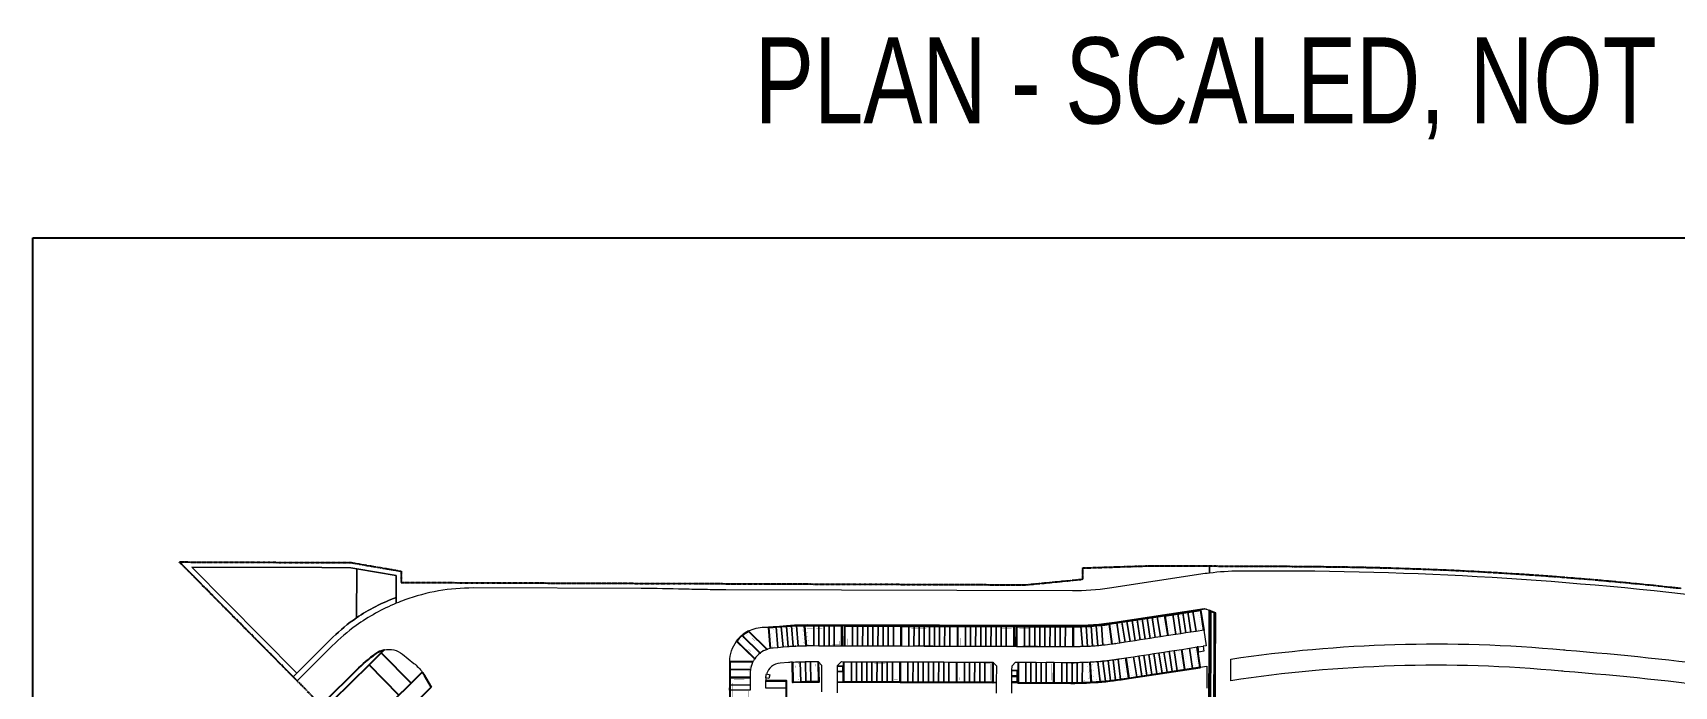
# Model space of a CAD drawing. Header units: centimetres. Extents: x -6122352 to 7132207, y -1694241 to 1947892.
# Drawn here: x -1063644 to 862755, y 393308 to 1159937 of the extents above; entities that cross this region are included whole.
import ezdxf

# ---------------------------------------------------------------- set-up
doc = ezdxf.new("R2010")
doc.units = ezdxf.units.CM
doc.header["$MEASUREMENT"] = 0
doc.linetypes.add('23585-XR-AR-DAMAC PLOT LIMITS$0$PHANTOM2', pattern=[1.25, 0.625, -0.125, 0.125, -0.125, 0.125, -0.125])
doc.linetypes.add('XR-AR-END-SETTING OUT PLAN$0$23261-XR-AR-SI-GF$0$HIDDEN', pattern=[0.375, 0.25, -0.125])
for name, color, linetype, lineweight, true_color in [('08-Compound Wall-2', 6, 'Continuous', 25, 0xff00ff), ('23585-XR-AR-DAMAC PLOT LIMITS$0$1-End units', 7, 'Continuous', 5, 0xf8991e), ('23585-XR-AR-DAMAC PLOT LIMITS$0$1-Open Space', 7, 'Continuous', 5, 0x90cf5a), ('23585-XR-AR-DAMAC PLOT LIMITS$0$1-Utility', 7, 'Continuous', 5, 0x8db1ff)]:
    doc.layers.add(name, color=color, linetype=linetype, lineweight=lineweight, true_color=true_color)
for name, color, linetype in [('23585-XR-AR-BOUNDARY WALLS AND SETBACKS$0$setback', 7, 'XR-AR-END-SETTING OUT PLAN$0$23261-XR-AR-SI-GF$0$HIDDEN'), ('23585-XR-AR-DAMAC PLOT LIMITS$0$1-Utility Corridor', 44, 'Continuous'), ('23585-XR-AR-DAMAC PLOT LIMITS$0$PROJECT_LIMIT', 1, 'Continuous'), ('@MI-REF LAYER', 7, 'Continuous'), ('@MI-TYPE-01', 30, 'Continuous')]:
    doc.layers.add(name, color=color, linetype=linetype)
doc.layers.add('23585-XR-AR-DAMAC PLOT LIMITS$0$1-Mid units', color=41, linetype='Continuous', lineweight=5)
doc.layers.add('A-ANNO-TEXT', color=3, linetype='Continuous', lineweight=25)
doc.layers.add('23585-XR-AR-DAMAC PLOT LIMITS$0$D-Phase New', color=7, linetype='Continuous', true_color=0x000080)
doc.styles.add('MI-2.5mm-Maldives', font='swissc.ttf', dxfattribs={"width": 0.9, "height": 2.5})

# ---------------------------------------------------------------- blocks, each defined once
blk = doc.blocks.new('23585-XR-AR-BOUNDARY WALLS AND SETBACKS')
at = {"layer": '08-Compound Wall-2'}
for points in [[(496219.6, 2769414), (496243.1, 2769449.2), (496263.1, 2769435.8)], [(496239.6, 2769400.7), (496219.8, 2769414), (496243.2, 2769448.9), (496263, 2769435.7)], [(496219.6, 2769414), (496182.7, 2769359)], [(496239.5, 2769400.6), (496219.7, 2769413.8), (496182.9, 2769358.9), (496202.4, 2769345.3)], [(496282.1, 2769388.5), (496292.1, 2769403.5), (496272.3, 2769416.7)], [(496282, 2769388.3), (496262.2, 2769401.6)], [(496282.1, 2769388.5), (496262.3, 2769401.8)], [(496245.2, 2769333.4), (496282, 2769388.3)], [(496282.1, 2769388.2), (496282.1, 2769388.2)], [(496282.2, 2769388.4), (496282.2, 2769388.4)], [(496282.2, 2769388.3), (496282.2, 2769388.3)], [(496245.1, 2769333.3), (496225.3, 2769346.5)], [(496245.2, 2769333.4), (496225.4, 2769346.7)], [(496129, 2769260.9), (496111.3, 2769277.2), (496156.2, 2769325.9)], [(496129.1, 2769261.1), (496111.6, 2769277.2), (496156.3, 2769325.7), (496173.9, 2769309.6)], [(496218.8, 2769297.2), (496200.4, 2769312.3)], [(496219, 2769297.4), (496200.5, 2769312.5)], [(496189.7, 2769264.7), (496172.2, 2769280.8)], [(496189.8, 2769264.8), (496172.3, 2769280.9)], [(496064.3, 2769226.2), (496109.3, 2769275), (496126.9, 2769258.7)], [(496082.1, 2769210), (496064.6, 2769226.2), (496109.3, 2769274.7), (496126.8, 2769258.6)], [(496143.7, 2769249.9), (496161.2, 2769233.8), (496189.7, 2769264.7)], [(496019.4, 2769177.5), (496064.3, 2769226.2)], [(496037.1, 2769161.3), (496019.6, 2769177.4), (496064.4, 2769226), (496081.9, 2769209.9)], [(496123.4, 2769227.8), (496140.8, 2769211.7), (496112.3, 2769180.8), (496094.8, 2769196.9)], [(496123.5, 2769227.9), (496141.1, 2769211.7), (496112.4, 2769180.6)], [(496094.7, 2769196.7), (496112.2, 2769180.6), (496067.4, 2769132), (496049.9, 2769148.1)], [(496112.4, 2769180.6), (496067.5, 2769131.8)], [(495992.1, 2769112.5), (495974.5, 2769128.7), (496019.4, 2769177.5)], [(495992.3, 2769112.6), (495974.8, 2769128.7), (496019.5, 2769177.3), (496037, 2769161.1)], [(496049.8, 2769148), (496067.3, 2769131.9), (496022.5, 2769083.3), (496005, 2769099.5)], [(495990.1, 2769110.3), (495972.4, 2769126.5), (495954, 2769106.6), (495950, 2769102.1), (495934.5, 2769085.4), (495928.7, 2769077.8), (495921.3, 2769068.3), (495919.2, 2769065.6), (495915.4, 2769061.4), (495935.2, 2769046)], [(495989.9, 2769110.1), (495972.4, 2769126.2), (495954.2, 2769106.4), (495950.1, 2769102), (495934.6, 2769085.2), (495928.8, 2769077.7), (495921.5, 2769068.2), (495919.4, 2769065.5), (495915.7, 2769061.4), (495935.3, 2769046.2)], [(496067.5, 2769131.8), (496022.5, 2769083.1), (496004.9, 2769099.3)], [(495942.5, 2769093.8), (495961.5, 2769079.2)], [(495942.5, 2769093.7), (495961.4, 2769079.1)], [(495942.6, 2769093.9), (495961.6, 2769079.3)], [(495984.7, 2769077.4), (496002.7, 2769061.6), (495996.5, 2769054.8), (495992.5, 2769050.4), (495988.6, 2769045.9), (495982.7, 2769038.8), (495964.7, 2769054.6)], [(495984.6, 2769077.2), (496002.4, 2769061.5), (495996.4, 2769055), (495992.3, 2769050.5), (495988.4, 2769046), (495982.7, 2769039.1), (495964.8, 2769054.8)], [(495959.3, 2769017), (495975.6, 2769034.6), (496024.3, 2768989.7), (496008, 2768972)], [(495959.4, 2769016.8), (495975.6, 2769034.3), (496024, 2768989.7), (496007.9, 2768972.2)], [(495932.9, 2769020.8), (495914.4, 2769000.8), (495976.5, 2768943.6), (495992.9, 2768961.1)], [(495933.1, 2769020.7), (495914.7, 2769000.8), (495928, 2768988.6)], [(495928, 2768988.6), (495944.1, 2769006.1)], [(495928.1, 2768988.4), (495944.2, 2769005.9)], [(495928.1, 2768988.4), (495976.4, 2768943.9), (495992.8, 2768961.2)]]:
    blk.add_lwpolyline(points, dxfattribs=at)
for points in [[(496143.6, 2769249.8), (496161.2, 2769233.5), (496200.2, 2769275.7, 0.046054), (496245.3, 2769333.2), (496292.4, 2769403.5), (496272.4, 2769416.9)], [(496156.2, 2769325.9, 0.033419), (496182.7, 2769359)], [(496174, 2769309.8), (496156.5, 2769325.9, 0.033263), (496182.8, 2769358.8), (496202.3, 2769345.2)], [(496219, 2769297.4, 0.027943), (496245.1, 2769333.3)], [(496189.8, 2769264.8), (496200, 2769275.9, 0.017902), (496218.8, 2769297.2, 0.017902)], [(495931.8, 2769024.8, 0.001709), (495931.8, 2769024.6), (495902.2, 2769022.9, -0.114976), (495902.9, 2769041.3)], [(495933.6, 2769042.8), (495903.1, 2769041.1, 0.056299), (495901.7, 2769032.2), (495931.3, 2769033.8), (495931.2, 2769033.6), (495901.7, 2769032)], [(495931.8, 2769024.8), (495902.3, 2769023.2, -0.055068), (495901.7, 2769032, -0.055068)], [(495902.9, 2769041.3), (495933.6, 2769043, 0.001888), (495933.6, 2769042.8, 0.001888)]]:
    blk.add_lwpolyline(points, format="xyb", dxfattribs=at)
at = {"layer": '23585-XR-AR-BOUNDARY WALLS AND SETBACKS$0$setback', "ltscale": 40, "const_width": 0.05}
for points in [[(496260.2, 2769434.2), (496240, 2769404), (496223.8, 2769414.9), (496244, 2769445)], [(496236.6, 2769399), (496220.4, 2769409.9), (496186.8, 2769359.7), (496202.8, 2769348.6)], [(496129.9, 2769264.1), (496115.6, 2769277.4), (496156.4, 2769321.7), (496170.8, 2769308.5)], [(496185.7, 2769264.4), (496161.1, 2769237.7), (496146.7, 2769251), (496171.3, 2769277.6)], [(496082.9, 2769213.2), (496068.6, 2769226.4), (496109.5, 2769270.7), (496123.8, 2769257.5)], [(496038, 2769164.4), (496078.9, 2769208.8), (496064.5, 2769222), (496023.6, 2769177.6)], [(496122.5, 2769224.7), (496136.9, 2769211.5), (496112.2, 2769184.8), (496097.9, 2769198)], [(496053, 2769149.3), (496067.3, 2769136), (496108.2, 2769180.4), (496093.8, 2769193.6)], [(495993, 2769115.7), (496033.9, 2769160), (496019.6, 2769173.2), (495978.7, 2769128.9)], [(496008, 2769100.5), (496048.9, 2769144.8), (496063.2, 2769131.6), (496022.4, 2769087.3)], [(495962.5, 2769016), (496006.9, 2768975.2), (496020.1, 2768989.5), (495975.7, 2769030.4)]]:
    blk.add_lwpolyline(points, close=True, dxfattribs=at)
for points in [[(496265.2, 2769403.3), (496272, 2769413.6), (496288.2, 2769402.7), (496281.4, 2769392.5)], [(496228.3, 2769348.2), (496261.8, 2769398.4)], [(496278, 2769387.5), (496261.8, 2769398.4)], [(496281.4, 2769392.5), (496265.2, 2769403.3)], [(496278, 2769387.5), (496244.5, 2769337.4)], [(496241.2, 2769332.4), (496224.9, 2769343.3)], [(496244.5, 2769337.4), (496228.3, 2769348.2)], [(496214.8, 2769296.8), (496199.6, 2769309.2)], [(496218.6, 2769301.4), (496203.5, 2769313.8)], [(495962.3, 2769082.3), (495966.5, 2769086.9), (495986.9, 2769109.1), (495972.6, 2769122.3), (495956.2, 2769104.5), (495952.2, 2769100.1), (495946.8, 2769094.3)], [(495942.7, 2769089.9), (495936.8, 2769083.4), (495931, 2769076), (495923.7, 2769066.5), (495921.5, 2769063.7), (495919.8, 2769061.8), (495935.8, 2769049.4), (495939.4, 2769054.3), (495946.7, 2769063.8), (495950.5, 2769068.5), (495954.3, 2769073.2), (495958.3, 2769077.8)], [(495942.7, 2769089.9), (495958.3, 2769077.8)], [(495946.8, 2769094.3), (495962.3, 2769082.3)], [(495927.7, 2768992.6), (495940.8, 2769006.8)], [(495932.1, 2768988.5), (495945.4, 2769002.9)], [(495932.1, 2768988.5), (495976.3, 2768947.8), (495989.7, 2768962), (495945.4, 2769002.9)]]:
    blk.add_lwpolyline(points, dxfattribs=at)
for points in [[(496174.9, 2769312.9), (496160.5, 2769326.1, 0.028724), (496183.4, 2769354.8), (496199.4, 2769343.6)], [(496174.9, 2769312.9, 0.028327), (496199.4, 2769343.6, 0.028327)], [(496203.5, 2769313.8, 0.024351), (496224.9, 2769343.3, 0.024351)], [(496241.2, 2769332.4, -0.024294), (496218.6, 2769301.4, -0.024294)], [(496214.8, 2769296.8, -0.016062), (496198, 2769277.8), (496189.7, 2769268.8), (496175.4, 2769282.1), (496199.6, 2769309.2)], [(495940.8, 2769006.8, -0.088209), (495933.2, 2769016.7), (495918.7, 2769001), (495927.7, 2768992.6)]]:
    blk.add_lwpolyline(points, format="xyb", dxfattribs=at)
for points in [[(495983.8, 2769074.2), (495998.4, 2769061.3), (495994.3, 2769056.9), (495990.2, 2769052.4), (495986.3, 2769047.8), (495982.4, 2769043.1), (495967.7, 2769056, -0.020945)], [(495905.3, 2769038.4), (495930.9, 2769039.8, 0.100722), (495929.8, 2769027.5), (495904.7, 2769026.1, -0.082993)]]:
    blk.add_lwpolyline(points, format="xyb", close=True, dxfattribs=at)
blk = doc.blocks.new('A$C9d9485f6')
at = {"layer": 'A-ANNO-TEXT', "rotation": 312.4881850805905}
blk.add_blockref('23585-XR-AR-BOUNDARY WALLS AND SETBACKS', (-2377088.5, -1504219.3), dxfattribs=at)
blk = doc.blocks.new('23585-XR-AR-DAMAC PLOT LIMITS')
at = {"layer": '23585-XR-AR-DAMAC PLOT LIMITS$0$1-End units', "color": 251, "true_color": 0x636466}
for points in [[(496263.1, 2769435.8), (496258, 2769428.2), (496238.1, 2769441.6), (496243.1, 2769449.2)], [(496219.6, 2769414), (496239.5, 2769400.7), (496234.5, 2769393.1), (496214.5, 2769406.4)], [(496224.7, 2769421.6), (496244.6, 2769408.3), (496239.5, 2769400.7), (496219.6, 2769414)], [(496272.4, 2769416.9), (496292.4, 2769403.5), (496287.3, 2769395.9), (496267.3, 2769409.3)], [(496262.2, 2769401.7), (496282.2, 2769388.3), (496277.1, 2769380.7), (496257.2, 2769394.1)], [(496267.3, 2769409.3), (496287.3, 2769395.9), (496282.2, 2769388.3), (496262.2, 2769401.7)], [(496250.4, 2769340.8), (496245.3, 2769333.2), (496225.4, 2769346.6), (496230.4, 2769354.2)], [(496117.5, 2769283.9), (496135.2, 2769267.6), (496129, 2769260.9), (496111.3, 2769277.2)], [(496172.2, 2769280.9), (496189.9, 2769264.6), (496183.7, 2769257.9), (496166, 2769274.1)], [(496178.4, 2769287.6), (496196.1, 2769271.3), (496189.9, 2769264.6), (496172.2, 2769280.9)], [(496109.3, 2769275), (496126.9, 2769258.7), (496120.7, 2769252), (496103.1, 2769268.2)], [(496149.8, 2769256.5), (496167.4, 2769240.2), (496161.2, 2769233.5), (496143.6, 2769249.8)], [(496064.3, 2769226.2), (496082, 2769210), (496075.8, 2769203.2), (496058.1, 2769219.5)], [(496070.5, 2769233), (496088.2, 2769216.7), (496082, 2769210), (496064.3, 2769226.2)], [(496141.1, 2769211.7), (496134.9, 2769204.9), (496117.2, 2769221.2), (496123.4, 2769227.9), (496123.5, 2769227.9)], [(496118.6, 2769187.3), (496112.4, 2769180.6), (496094.8, 2769196.8), (496101, 2769203.5)], [(496025.6, 2769184.2), (496043.3, 2769167.9), (496037.1, 2769161.2), (496019.4, 2769177.5)], [(496112.4, 2769180.6), (496106.2, 2769173.8), (496088.6, 2769190.1), (496094.8, 2769196.8)], [(496019.4, 2769177.5), (496037.1, 2769161.2), (496030.9, 2769154.5), (496013.2, 2769170.7)], [(496067.5, 2769131.8), (496061.3, 2769125.1), (496043.6, 2769141.3), (496049.8, 2769148.1)], [(496073.7, 2769138.5), (496067.5, 2769131.8), (496049.8, 2769148.1), (496056, 2769154.8)], [(495972.4, 2769126.5), (495990.1, 2769110.3), (495983.9, 2769103.5), (495966.2, 2769119.8)], [(495980.7, 2769135.5), (495998.3, 2769119.2), (495992.1, 2769112.5), (495974.5, 2769128.7)], [(496028.7, 2769089.8), (496022.5, 2769083.1), (496004.9, 2769099.3), (496011.1, 2769106)], [(496002.7, 2769061.6), (495996.5, 2769054.8), (495978.5, 2769070.7), (495984.5, 2769077.2), (495984.7, 2769077.4)], [(495982.3, 2769028.4), (495966, 2769010.8), (495959.3, 2769017), (495975.6, 2769034.6)], [(495950.9, 2768999.8), (495934.6, 2768982.2), (495927.9, 2768988.4), (495944.2, 2769006)]]:
    blk.add_lwpolyline(points, close=True, dxfattribs=at)
for points in [[(496202.4, 2769345.3, -0.007897), (496196.1, 2769336.5), (496177.3, 2769351.5, 0.00723), (496182.7, 2769359)], [(496207.8, 2769353.2), (496205.8, 2769350.3, -0.004464), (496202.4, 2769345.3), (496182.7, 2769359, 0.004464), (496185.9, 2769363.6), (496187.8, 2769366.5)], [(496245.3, 2769333.2), (496241, 2769326.7, -0.001457), (496239.7, 2769324.9), (496220.3, 2769339, 0.000934), (496221, 2769340.1), (496225.4, 2769346.6)], [(496173.9, 2769309.7, -0.000806), (496173.2, 2769308.9), (496167.7, 2769302.9), (496150, 2769319.2), (496155.6, 2769325.2, 0.000806), (496156.2, 2769325.9)], [(496181.1, 2769317.8, -0.007897), (496173.9, 2769309.7), (496156.2, 2769325.9, 0.00723), (496162.3, 2769332.8)], [(496225.6, 2769305.5, -0.0069), (496219, 2769297.2), (496200.5, 2769312.4, 0.006376), (496206.2, 2769319.5)], [(496219, 2769297.2, -0.006895), (496212.2, 2769289.1), (496194.6, 2769305.4, 0.006376), (496200.5, 2769312.4)], [(495961.5, 2769079.2, 0.007412), (495955.5, 2769072.3), (495936.2, 2769087.2), (495942.4, 2769093.9)], [(495967.6, 2769085.9), (495964.7, 2769082.7, 0.003818), (495961.5, 2769079.2), (495942.4, 2769093.9), (495950, 2769102.1)], [(495940.6, 2769053.4), (495937.3, 2769049.1, 0.03159), (495935.2, 2769046), (495915.4, 2769061.4), (495919.2, 2769065.6), (495921.3, 2769068.3)], [(495988.6, 2769045.9, 0.000704), (495988.1, 2769045.3, 0.007873), (495982.7, 2769038.8), (495964.7, 2769054.6, -0.005912), (495969, 2769060, -0.001957), (495970.5, 2769061.7)], [(495931.2, 2769033.7), (495901.5, 2769032.1, -0.057943), (495902.9, 2769041.3), (495933.6, 2769043, 0.081495)], [(495931.8, 2769024.6), (495902.2, 2769022.9, -0.056673), (495901.5, 2769032.1), (495931.2, 2769033.7, 0.07762)], [(495937.7, 2769012.5), (495921.2, 2768994.6), (495914.5, 2769000.7), (495914.4, 2769000.8), (495932.9, 2769020.8, 0.081594)], [(495944.2, 2769006), (495927.9, 2768988.4), (495921.2, 2768994.6), (495937.7, 2769012.5, 0.037222), (495940.7, 2769009.2)]]:
    blk.add_lwpolyline(points, format="xyb", close=True, dxfattribs=at)
at = {"layer": '23585-XR-AR-DAMAC PLOT LIMITS$0$1-Mid units', "color": 251, "true_color": 0x636466}
for points in [[(496231.4, 2769431.6), (496251.3, 2769418.2), (496248, 2769413.3), (496228, 2769426.6)], [(496234.7, 2769436.6), (496254.7, 2769423.2), (496251.3, 2769418.2), (496231.4, 2769431.6)], [(496238.1, 2769441.6), (496258, 2769428.2), (496254.7, 2769423.2), (496234.7, 2769436.6)], [(496228, 2769426.6), (496248, 2769413.3), (496244.6, 2769408.3), (496224.7, 2769421.6)], [(496204.5, 2769391.5), (496224.4, 2769378.1), (496221.1, 2769373.1), (496201.2, 2769386.5)], [(496207.8, 2769396.4), (496227.8, 2769383.1), (496224.4, 2769378.1), (496204.5, 2769391.5)], [(496211.2, 2769401.4), (496231.1, 2769388.1), (496227.8, 2769383.1), (496207.8, 2769396.4)], [(496214.5, 2769406.4), (496234.5, 2769393.1), (496231.1, 2769388.1), (496211.2, 2769401.4)], [(496257.2, 2769394.1), (496277.1, 2769380.7), (496273.8, 2769375.7), (496253.8, 2769389.1)], [(496194.5, 2769376.5), (496214.4, 2769363.2), (496211.1, 2769358.2), (496191.1, 2769371.5)], [(496197.8, 2769381.5), (496217.8, 2769368.1), (496214.4, 2769363.2), (496194.5, 2769376.5)], [(496201.2, 2769386.5), (496221.1, 2769373.1), (496217.8, 2769368.1), (496197.8, 2769381.5)], [(496243.8, 2769374.1), (496263.7, 2769360.8), (496260.4, 2769355.8), (496240.5, 2769369.1)], [(496247.1, 2769379.1), (496267.1, 2769365.8), (496263.7, 2769360.8), (496243.8, 2769374.1)], [(496250.5, 2769384.1), (496270.4, 2769370.7), (496267.1, 2769365.8), (496247.1, 2769379.1)], [(496253.8, 2769389.1), (496273.8, 2769375.7), (496270.4, 2769370.7), (496250.5, 2769384.1)], [(496191.1, 2769371.5), (496211.1, 2769358.2), (496207.8, 2769353.2), (496187.8, 2769366.5)], [(496233.8, 2769359.2), (496253.7, 2769345.8), (496250.4, 2769340.8), (496230.4, 2769354.2)], [(496237.1, 2769364.2), (496257.1, 2769350.8), (496253.7, 2769345.8), (496233.8, 2769359.2)], [(496240.5, 2769369.1), (496260.4, 2769355.8), (496257.1, 2769350.8), (496237.1, 2769364.2)], [(496146, 2769314.8), (496163.6, 2769298.5), (496159.6, 2769294.1), (496141.9, 2769310.4)], [(496150, 2769319.2), (496167.7, 2769302.9), (496163.6, 2769298.5), (496146, 2769314.8)], [(496129.7, 2769297.1), (496147.4, 2769280.9), (496143.3, 2769276.5), (496125.6, 2769292.7)], [(496133.8, 2769301.6), (496151.4, 2769285.3), (496147.4, 2769280.9), (496129.7, 2769297.1)], [(496137.8, 2769306), (496155.5, 2769289.7), (496151.4, 2769285.3), (496133.8, 2769301.6)], [(496141.9, 2769310.4), (496159.6, 2769294.1), (496155.5, 2769289.7), (496137.8, 2769306)], [(496204.2, 2769280.2), (496200.2, 2769275.7), (496182.5, 2769292), (496186.6, 2769296.4)], [(496121.6, 2769288.3), (496139.2, 2769272), (496135.2, 2769267.6), (496117.5, 2769283.9)], [(496125.6, 2769292.7), (496143.3, 2769276.5), (496139.2, 2769272), (496121.6, 2769288.3)], [(496182.5, 2769292), (496200.2, 2769275.7), (496196.1, 2769271.3), (496178.4, 2769287.6)], [(496094.9, 2769259.4), (496112.6, 2769243.2), (496108.5, 2769238.7), (496090.9, 2769255)], [(496099, 2769263.8), (496116.7, 2769247.6), (496112.6, 2769243.2), (496094.9, 2769259.4)], [(496103.1, 2769268.2), (496120.7, 2769252), (496116.7, 2769247.6), (496099, 2769263.8)], [(496153.8, 2769260.9), (496171.5, 2769244.6), (496167.4, 2769240.2), (496149.8, 2769256.5)], [(496157.9, 2769265.3), (496175.6, 2769249.1), (496171.5, 2769244.6), (496153.8, 2769260.9)], [(496179.6, 2769253.5), (496175.6, 2769249.1), (496157.9, 2769265.3), (496162, 2769269.7)], [(496166, 2769274.1), (496183.7, 2769257.9), (496179.6, 2769253.5), (496162, 2769269.7)], [(496074.6, 2769237.4), (496092.3, 2769221.1), (496088.2, 2769216.7), (496070.5, 2769233)], [(496078.7, 2769241.8), (496096.3, 2769225.5), (496092.3, 2769221.1), (496074.6, 2769237.4)], [(496082.7, 2769246.2), (496100.4, 2769229.9), (496096.3, 2769225.5), (496078.7, 2769241.8)], [(496086.8, 2769250.6), (496104.5, 2769234.3), (496100.4, 2769229.9), (496082.7, 2769246.2)], [(496090.9, 2769255), (496108.5, 2769238.7), (496104.5, 2769234.3), (496086.8, 2769250.6)], [(496058.1, 2769219.5), (496075.8, 2769203.2), (496071.7, 2769198.8), (496054.1, 2769215.1)], [(496134.9, 2769204.9), (496130.8, 2769200.5), (496113.2, 2769216.8), (496117.2, 2769221.2)], [(496041.9, 2769201.8), (496059.5, 2769185.6), (496055.5, 2769181.2), (496037.8, 2769197.4)], [(496045.9, 2769206.3), (496063.6, 2769190), (496059.5, 2769185.6), (496041.9, 2769201.8)], [(496050, 2769210.7), (496067.7, 2769194.4), (496063.6, 2769190), (496045.9, 2769206.3)], [(496054.1, 2769215.1), (496071.7, 2769198.8), (496067.7, 2769194.4), (496050, 2769210.7)], [(496122.7, 2769191.7), (496118.6, 2769187.3), (496101, 2769203.5), (496105, 2769208)], [(496126.7, 2769196.1), (496122.7, 2769191.7), (496105, 2769208), (496109.1, 2769212.4)], [(496130.8, 2769200.5), (496126.7, 2769196.1), (496109.1, 2769212.4), (496113.2, 2769216.8)], [(496029.7, 2769188.6), (496047.3, 2769172.3), (496043.3, 2769167.9), (496025.6, 2769184.2)], [(496033.7, 2769193), (496051.4, 2769176.8), (496047.3, 2769172.3), (496029.7, 2769188.6)], [(496037.8, 2769197.4), (496055.5, 2769181.2), (496051.4, 2769176.8), (496033.7, 2769193)], [(496098.1, 2769165), (496094, 2769160.6), (496076.4, 2769176.9), (496080.4, 2769181.3)], [(496102.1, 2769169.4), (496098.1, 2769165), (496080.4, 2769181.3), (496084.5, 2769185.7)], [(496106.2, 2769173.8), (496102.1, 2769169.4), (496084.5, 2769185.7), (496088.6, 2769190.1)], [(496005.1, 2769161.9), (496022.7, 2769145.7), (496018.7, 2769141.2), (496001, 2769157.5)], [(496009.1, 2769166.3), (496026.8, 2769150.1), (496022.7, 2769145.7), (496005.1, 2769161.9)], [(496013.2, 2769170.7), (496030.9, 2769154.5), (496026.8, 2769150.1), (496009.1, 2769166.3)], [(496081.8, 2769147.4), (496077.7, 2769142.9), (496060.1, 2769159.2), (496064.2, 2769163.6)], [(496085.9, 2769151.8), (496081.8, 2769147.4), (496064.2, 2769163.6), (496068.2, 2769168)], [(496089.9, 2769156.2), (496085.9, 2769151.8), (496068.2, 2769168), (496072.3, 2769172.4)], [(496094, 2769160.6), (496089.9, 2769156.2), (496072.3, 2769172.4), (496076.4, 2769176.9)], [(495988.8, 2769144.3), (496006.5, 2769128), (496002.4, 2769123.6), (495984.7, 2769139.9)], [(495992.9, 2769148.7), (496010.5, 2769132.4), (496006.5, 2769128), (495988.8, 2769144.3)], [(495996.9, 2769153.1), (496014.6, 2769136.8), (496010.5, 2769132.4), (495992.9, 2769148.7)], [(496001, 2769157.5), (496018.7, 2769141.2), (496014.6, 2769136.8), (495996.9, 2769153.1)], [(496061.3, 2769125.1), (496057.2, 2769120.7), (496039.6, 2769136.9), (496043.6, 2769141.3)], [(496077.7, 2769142.9), (496073.7, 2769138.5), (496056, 2769154.8), (496060.1, 2769159.2)], [(495984.7, 2769139.9), (496002.4, 2769123.6), (495998.3, 2769119.2), (495980.7, 2769135.5)], [(496045, 2769107.4), (496040.9, 2769103), (496023.3, 2769119.3), (496027.4, 2769123.7)], [(496049.1, 2769111.8), (496045, 2769107.4), (496027.4, 2769123.7), (496031.4, 2769128.1)], [(496053.1, 2769116.3), (496049.1, 2769111.8), (496031.4, 2769128.1), (496035.5, 2769132.5)], [(496057.2, 2769120.7), (496053.1, 2769116.3), (496035.5, 2769132.5), (496039.6, 2769136.9)], [(495954, 2769106.6), (495971.7, 2769090.3), (495967.6, 2769085.9), (495950, 2769102.1)], [(495958.1, 2769111), (495975.7, 2769094.7), (495971.7, 2769090.3), (495954, 2769106.6)], [(495962.2, 2769115.4), (495979.8, 2769099.1), (495975.7, 2769094.7), (495958.1, 2769111)], [(495966.2, 2769119.8), (495983.9, 2769103.5), (495979.8, 2769099.1), (495962.2, 2769115.4)], [(496032.8, 2769094.2), (496028.7, 2769089.8), (496011.1, 2769106), (496015.2, 2769110.5)], [(496036.9, 2769098.6), (496032.8, 2769094.2), (496015.2, 2769110.5), (496019.2, 2769114.9)], [(496023.3, 2769119.3), (496040.9, 2769103), (496036.9, 2769098.6), (496019.2, 2769114.9)], [(495925, 2769073), (495944.3, 2769058.2), (495940.6, 2769053.4), (495921.3, 2769068.3)], [(495950.9, 2768999.8), (495955.3, 2768995.7), (495939, 2768978.1), (495934.6, 2768982.2)]]:
    blk.add_lwpolyline(points, close=True, dxfattribs=at)
for points in [[(496185, 2769322.4, -0.004402), (496181.1, 2769317.8), (496162.3, 2769332.8, 0.004736), (496166.2, 2769337.4)], [(496188.8, 2769327, -0.004401), (496185, 2769322.4), (496166.2, 2769337.4, 0.004735), (496170, 2769342)], [(496192.5, 2769331.7, -0.004401), (496188.8, 2769327), (496170, 2769342, 0.004734), (496173.7, 2769346.7)], [(496196.1, 2769336.5, -0.004402), (496192.5, 2769331.7), (496173.7, 2769346.7, 0.004736), (496177.3, 2769351.5)], [(496236.3, 2769319.9, -0.003915), (496232.8, 2769315.1), (496213.4, 2769329.1, 0.004177), (496216.9, 2769334)], [(496239.7, 2769324.9, -0.003916), (496236.3, 2769319.9), (496216.9, 2769334, 0.004178), (496220.3, 2769339)], [(496229.3, 2769310.2, -0.003916), (496225.6, 2769305.5), (496206.2, 2769319.5, 0.004178), (496209.8, 2769324.3)], [(496232.8, 2769315.1, -0.003915), (496229.3, 2769310.2), (496209.8, 2769324.3, 0.004177), (496213.4, 2769329.1)], [(496208.3, 2769284.6, -0.00384), (496204.3, 2769280.2), (496204.2, 2769280.2), (496186.6, 2769296.4), (496186.7, 2769296.5, 0.004097), (496190.6, 2769300.9)], [(496212.2, 2769289.1, -0.003916), (496208.3, 2769284.6), (496190.6, 2769300.9, 0.004178), (496194.6, 2769305.4)], [(495955.5, 2769072.3, 0.004855), (495951.7, 2769067.6), (495932.3, 2769082.6), (495934.5, 2769085.4), (495936.2, 2769087.2)], [(495947.9, 2769062.9, 0.000968), (495947.2, 2769062), (495944.3, 2769058.2), (495925, 2769073), (495928.7, 2769077.8)], [(495951.7, 2769067.6, 0.004853), (495947.9, 2769062.9), (495928.7, 2769077.8), (495932.3, 2769082.6)], [(495992.5, 2769050.4, 0.000696), (495992, 2769049.8, 0.004926), (495988.6, 2769045.9), (495970.5, 2769061.7, -0.003207), (495973, 2769064.5, -0.00195), (495974.5, 2769066.2)], [(495996.5, 2769054.8), (495996, 2769054.3), (495995.8, 2769054, 0.004581), (495992.5, 2769050.4), (495974.5, 2769066.2, -0.00322), (495977, 2769069, -0.00148), (495978.1, 2769070.3), (495978.5, 2769070.7)]]:
    blk.add_lwpolyline(points, format="xyb", close=True, dxfattribs=at)
at = {"layer": '23585-XR-AR-DAMAC PLOT LIMITS$0$1-Open Space', "color": 251, "true_color": 0x636466}
for points in [[(496678.2, 2769936.2, 0.031944), (496276.4, 2769553.2, 0.003095), (496240.2, 2769513.5, 0.027704), (496218.1, 2769486), (496211.9, 2769491.7), (496233.4, 2769514.9), (496237.1, 2769518.9), (496240.8, 2769522.9), (496244.7, 2769527.1), (496248, 2769530.7), (496248.5, 2769531.3), (496252.4, 2769535.5), (496256.3, 2769539.7), (496260.2, 2769543.9), (496264.1, 2769548.1), (496268, 2769552.3), (496271.8, 2769556.5), (496275.7, 2769560.7), (496279.6, 2769564.8), (496283.5, 2769569), (496287.4, 2769573.2), (496291.2, 2769577.3), (496295.1, 2769581.5), (496299, 2769585.6), (496302.9, 2769589.8), (496306.8, 2769593.9), (496310.7, 2769598.1), (496314.5, 2769602.2), (496318.4, 2769606.3), (496322.3, 2769610.4), (496326.2, 2769614.5), (496330.1, 2769618.6), (496332.9, 2769621.6), (496334, 2769622.7), (496337.9, 2769626.8), (496341.2, 2769630.2), (496341.3, 2769630.3), (496346.3, 2769635.5), (496357.5, 2769647.2), (496368.9, 2769658.8), (496380.3, 2769670.4), (496391.7, 2769682), (496403.2, 2769693.5), (496414.7, 2769705), (496426.3, 2769716.4), (496437.9, 2769727.8), (496449.6, 2769739.1), (496461.3, 2769750.4), (496473, 2769761.6), (496484.8, 2769772.8), (496496.7, 2769784), (496508.6, 2769795.1), (496520.5, 2769806.2), (496532.5, 2769817.2), (496544.5, 2769828.1), (496556.6, 2769839.1), (496568.7, 2769850), (496580.8, 2769860.8), (496593, 2769871.6), (496605.3, 2769882.3)], [(496165.6, 2769219.8), (496156.4, 2769228.3), (496161.2, 2769233.5), (496167.4, 2769240.2), (496171.5, 2769244.6), (496175.6, 2769249.1), (496179.6, 2769253.5), (496183.7, 2769257.9), (496189.9, 2769264.6), (496196.1, 2769271.3), (496200.2, 2769275.7), (496204.2, 2769280.2), (496204.3, 2769280.2, 0.00384), (496208.3, 2769284.6, 0.003916), (496212.2, 2769289.1, 0.006895), (496219, 2769297.2, 0.0069), (496225.6, 2769305.5, 0.003916), (496229.3, 2769310.2, 0.003915), (496232.8, 2769315.1, 0.003915), (496236.3, 2769319.9, 0.003916), (496239.7, 2769324.9, 0.001457), (496241, 2769326.7), (496245.3, 2769333.2), (496250.4, 2769340.8), (496253.7, 2769345.8), (496257.1, 2769350.8), (496260.4, 2769355.8), (496263.7, 2769360.8), (496267.1, 2769365.8), (496270.4, 2769370.7), (496273.8, 2769375.7), (496277.1, 2769380.7), (496282.2, 2769388.3), (496287.3, 2769395.9), (496292.4, 2769403.5), (496296.7, 2769410), (496315.6, 2769392.6)], [(496013.6, 2769056.7), (495990.8, 2769077.6), (495984.7, 2769077.4), (496002.7, 2769061.6), (495996.5, 2769054.8), (495996, 2769054.3), (495995.8, 2769054, 0.004573), (495992.5, 2769050.4, 0.000696), (495992, 2769049.8, 0.004926), (495988.6, 2769045.9, 0.000704), (495988.1, 2769045.3, 0.007873), (495982.7, 2769038.8), (495964.7, 2769054.6, 0.001955), (495963.3, 2769052.8, 0.00225), (495961.7, 2769050.8), (495955.7, 2769043, 0.301989), (495954.3, 2769022.8), (495957.8, 2769025), (495960.2, 2769021.1), (495957, 2769019.1, 0.01487), (495957.8, 2769018.3), (495959.3, 2769017), (495975.6, 2769034.6), (495982.3, 2769028.4)]]:
    blk.add_lwpolyline(points, format="xyb", dxfattribs=at)
for points in [[(496731.4, 2769845.4, 0.012237), (496584.5, 2769715.3, 0.000192), (496582.2, 2769713.2, 0.030639), (496445, 2769572.5, 0.030044), (496328.1, 2769419.2), (496320.4, 2769426.3), (496309.5, 2769436.4, -0.029687), (496427, 2769590, -0.030359), (496565.2, 2769731.6, -0.000191), (496567.5, 2769733.7, -0.012006), (496712.5, 2769862.1, -0.000209), (496715, 2769864.3, -0.044698), (496717.6, 2769861.7)], [(496218.1, 2769486, 0.008053), (496212.2, 2769477.6), (496151.9, 2769387.5, -0.038687), (496124.9, 2769353.3), (495849.3, 2769054.3, -0.003111), (495832.5, 2769036.3, -0.003943), (495815.5, 2769018.5, 0.006222), (495781, 2768982), (495647.5, 2768837.2, 0.087876), (495603.5, 2768768.4, 0.011427), (495599.6, 2768758.4), (495594.7, 2768762.8), (495585, 2768771.7), (495575.5, 2768780.3), (495538.4, 2768751.5), (495532.8, 2768747.2), (495509.8, 2768722.2), (495406.2, 2768610), (495581.2, 2768616.8), (495581.5, 2768610.9), (495392, 2768603.4), (495398.8, 2768610.8), (495505.4, 2768726.3), (495528.8, 2768751.6), (495575.8, 2768788.1), (495585.6, 2768779.2), (495820.2, 2769033.4), (495877.5, 2769095.5), (496082.5, 2769317.6), (496123.1, 2769371.6), (496113.4, 2769380.6), (496116.9, 2769384.7), (496138.8, 2769410.2), (496165.7, 2769441.6), (496187.6, 2769465.3), (496198.5, 2769477.1), (496198.5, 2769477.1), (496211.9, 2769491.7)], [(496243.1, 2769449.2), (496238.1, 2769441.6), (496234.7, 2769436.6), (496231.4, 2769431.6), (496228, 2769426.6), (496224.7, 2769421.6), (496219.6, 2769414), (496214.5, 2769406.4), (496211.2, 2769401.4), (496207.8, 2769396.4), (496204.5, 2769391.5), (496201.2, 2769386.5), (496197.8, 2769381.5), (496194.5, 2769376.5), (496191.1, 2769371.5), (496187.8, 2769366.5), (496185.9, 2769363.6, -0.004464), (496182.7, 2769359, -0.00723), (496177.3, 2769351.5, -0.004736), (496173.7, 2769346.7, -0.004734), (496170, 2769342, -0.004735), (496166.2, 2769337.4, -0.004736), (496162.3, 2769332.8, -0.00723), (496156.2, 2769325.9, -0.000806), (496155.6, 2769325.2), (496150, 2769319.2), (496146, 2769314.8), (496141.9, 2769310.4), (496137.8, 2769306), (496133.8, 2769301.6), (496129.7, 2769297.1), (496125.6, 2769292.7), (496121.6, 2769288.3), (496117.5, 2769283.9), (496111.3, 2769277.2), (496109.3, 2769275), (496103.1, 2769268.2), (496099, 2769263.8), (496094.9, 2769259.4), (496090.9, 2769255), (496086.8, 2769250.6), (496082.7, 2769246.2), (496078.7, 2769241.8), (496074.6, 2769237.4), (496070.5, 2769233), (496064.3, 2769226.2), (496058.1, 2769219.5), (496054.1, 2769215.1), (496050, 2769210.7), (496045.9, 2769206.3), (496041.9, 2769201.8), (496037.8, 2769197.4), (496033.7, 2769193), (496029.7, 2769188.6), (496025.6, 2769184.2), (496019.4, 2769177.5), (496013.2, 2769170.7), (496009.1, 2769166.3), (496005.1, 2769161.9), (496001, 2769157.5), (495996.9, 2769153.1), (495992.9, 2769148.7), (495988.8, 2769144.3), (495984.7, 2769139.9), (495980.7, 2769135.5), (495974.5, 2769128.7), (495972.4, 2769126.5), (495966.2, 2769119.8), (495962.2, 2769115.4), (495958.1, 2769111), (495954, 2769106.6), (495950, 2769102.1), (495942.4, 2769093.9), (495936.2, 2769087.2), (495934.5, 2769085.4), (495943.7, 2769097.3), (496154.5, 2769326, 0.038688), (496185.3, 2769365.1), (496244.6, 2769453.7), (496246.8, 2769454.6)], [(495935.2, 2769046, 0.028795), (495933.6, 2769043), (495902.9, 2769041.3, -0.119049), (495912.2, 2769057.9), (495915.4, 2769061.4)], [(495932.9, 2769020.8), (495914.4, 2769000.8, -0.160523), (495902.2, 2769022.9), (495931.8, 2769024.6, 0.03304)], [(495599.6, 2768758.4, 0.057795), (495587.1, 2768705.9, 0.039167), (495585.7, 2768669.2), (495588, 2768611.1), (495581.5, 2768610.9), (495581.2, 2768616.8), (495578.9, 2768676.6, -0.04483), (495580.7, 2768712.4, -0.065699), (495594.7, 2768762.8)]]:
    blk.add_lwpolyline(points, format="xyb", close=True, dxfattribs=at)
for points in [[(496358.3, 2769356.6), (496250.4, 2769456.2), (496246.8, 2769454.6), (496243.1, 2769449.2), (496263.1, 2769435.8), (496278.3, 2769425.6), (496276.4, 2769422.8), (496281.4, 2769419.4), (496278.1, 2769414.3), (496273, 2769417.7), (496272.4, 2769416.9), (496292.4, 2769403.5), (496296.7, 2769410), (496315.6, 2769392.6)], [(496026.9, 2769069.3), (496017.7, 2769077.8), (496022.5, 2769083.1), (496028.7, 2769089.8), (496032.8, 2769094.2), (496036.9, 2769098.6), (496040.9, 2769103), (496045, 2769107.4), (496049.1, 2769111.8), (496053.1, 2769116.3), (496057.2, 2769120.7), (496061.3, 2769125.1), (496067.5, 2769131.8), (496073.7, 2769138.5), (496077.7, 2769142.9), (496081.8, 2769147.4), (496085.9, 2769151.8), (496089.9, 2769156.2), (496094, 2769160.6), (496098.1, 2769165), (496102.1, 2769169.4), (496106.2, 2769173.8), (496112.4, 2769180.6), (496118.6, 2769187.3), (496122.7, 2769191.7), (496126.7, 2769196.1), (496130.8, 2769200.5), (496134.9, 2769204.9), (496141.1, 2769211.7), (496144, 2769214.8), (496153.2, 2769206.3)]]:
    blk.add_lwpolyline(points, dxfattribs=at)
for points in [[(496126.9, 2769258.7), (496109.3, 2769275), (496111.3, 2769277.2), (496129, 2769260.9)], [(496143.6, 2769249.8), (496161.2, 2769233.5), (496156.4, 2769228.3), (496155.7, 2769229), (496159.8, 2769233.4), (496155.3, 2769237.6), (496151.2, 2769233.1), (496150.5, 2769233.8), (496154.6, 2769238.3), (496150.1, 2769242.4), (496146, 2769237.9), (496142, 2769241.6), (496141.7, 2769247.7)], [(496129.6, 2769228.1), (496144, 2769214.8), (496141.1, 2769211.7), (496123.5, 2769227.9)], [(495974.5, 2769128.7), (495992.1, 2769112.5), (495990.1, 2769110.3), (495972.4, 2769126.5)], [(496022.5, 2769083.1), (496017.7, 2769077.8), (496008.5, 2769086.3), (496012.6, 2769090.8), (496008.1, 2769094.9), (496004, 2769090.4), (496003.2, 2769091.1), (496003, 2769097.3), (496004.9, 2769099.3)]]:
    blk.add_lwpolyline(points, close=True, dxfattribs=at)
at = {"layer": '23585-XR-AR-DAMAC PLOT LIMITS$0$1-Utility', "color": 251, "true_color": 0x636466}
for points in [[(496281.4, 2769419.4), (496278.1, 2769414.3), (496273, 2769417.7), (496276.4, 2769422.8)], [(496150.1, 2769242.4), (496154.6, 2769238.3), (496150.5, 2769233.8), (496146, 2769237.9)], [(496159.8, 2769233.4), (496155.7, 2769229), (496151.2, 2769233.1), (496155.3, 2769237.6)], [(496012.6, 2769090.8), (496008.5, 2769086.3), (496008, 2769086.7), (496004, 2769090.4), (496008.1, 2769094.9)], [(495631.4, 2768685.9), (495681.3, 2768687.8), (495683.7, 2768627.9), (495633.7, 2768625.9)]]:
    blk.add_lwpolyline(points, close=True, dxfattribs=at)
for points in [[(495957, 2769019.1, -0.062737), (495954.3, 2769022.8), (495957.8, 2769025), (495960.2, 2769021.1)], [(495594.7, 2768762.8, 0.065699), (495580.7, 2768712.4), (495538.4, 2768751.5), (495575.5, 2768780.3), (495585, 2768771.7)], [(495580.7, 2768712.4, 0.04483), (495578.9, 2768676.6), (495581.2, 2768616.8), (495406.2, 2768610), (495509.8, 2768722.2), (495532.8, 2768747.2), (495538.4, 2768751.5)], [(495679.8, 2768726.3), (495680.5, 2768707.8), (495630.6, 2768705.8), (495630.4, 2768711, -0.225889), (495648.5, 2768723.4), (495665.6, 2768726, -0.070565)]]:
    blk.add_lwpolyline(points, format="xyb", close=True, dxfattribs=at)
at = {"layer": '23585-XR-AR-DAMAC PLOT LIMITS$0$1-Utility Corridor', "color": 251, "true_color": 0x636466}
for points in [[(496359.3, 2769357.7), (496251.8, 2769456.9), (496250.4, 2769456.2), (496358.3, 2769356.6)], [(496362.5, 2769361.2), (496256.6, 2769459), (496251.8, 2769456.9), (496359.3, 2769357.7)], [(496363.2, 2769361.9), (496257.6, 2769459.4), (496256.6, 2769459), (496362.5, 2769361.2)]]:
    blk.add_lwpolyline(points, dxfattribs=at)
for points in [[(495700, 2768722.1), (495703.9, 2768621.6), (495686.9, 2768621), (495683.9, 2768620.9), (495683.7, 2768627.9), (495681.3, 2768687.8), (495680.9, 2768699.8), (495680.5, 2768707.8), (495679.8, 2768726.3, -0.022063), (495684.2, 2768725.5)], [(495630.6, 2768705.8), (495631.4, 2768685.9), (495633.7, 2768625.9), (495634, 2768618.9), (495627.9, 2768618.7), (495625.9, 2768670.8, -0.039167), (495627.1, 2768701.2, -0.102607), (495630.4, 2768711)]]:
    blk.add_lwpolyline(points, format="xyb", close=True, dxfattribs=at)
blk.add_lwpolyline([(495680.9, 2768699.8), (495681.3, 2768687.8), (495631.4, 2768685.9), (495630.6, 2768705.8), (495680.5, 2768707.8)], close=True, dxfattribs=at)
at = {"layer": '23585-XR-AR-DAMAC PLOT LIMITS$0$D-Phase New', "color": 8, "const_width": 0.1}
blk.add_lwpolyline([(496605.3, 2769882.3), (496593, 2769871.6), (496580.8, 2769860.8), (496568.7, 2769850), (496556.6, 2769839.1), (496544.5, 2769828.1), (496532.5, 2769817.2), (496520.5, 2769806.2), (496508.6, 2769795.1), (496496.7, 2769784), (496484.8, 2769772.8), (496473, 2769761.6), (496461.3, 2769750.4), (496449.6, 2769739.1), (496437.9, 2769727.8), (496426.3, 2769716.4), (496414.7, 2769705), (496403.2, 2769693.5), (496391.7, 2769682), (496380.3, 2769670.4), (496368.9, 2769658.8), (496357.5, 2769647.2), (496346.3, 2769635.5), (496341.3, 2769630.3), (496341.2, 2769630.2), (496337.9, 2769626.8), (496334, 2769622.7), (496332.9, 2769621.6), (496330.1, 2769618.6), (496326.2, 2769614.5), (496322.3, 2769610.4), (496318.4, 2769606.3), (496314.5, 2769602.2), (496310.7, 2769598.1), (496306.8, 2769593.9), (496302.9, 2769589.8), (496299, 2769585.6), (496295.1, 2769581.5), (496291.2, 2769577.3), (496287.4, 2769573.2), (496283.5, 2769569), (496281.5, 2769566.9), (496279.6, 2769564.8), (496275.7, 2769560.7), (496271.8, 2769556.5), (496268, 2769552.3), (496264.1, 2769548.1), (496260.2, 2769543.9), (496256.3, 2769539.7), (496252.4, 2769535.5), (496248.5, 2769531.3), (496244.7, 2769527.1), (496240.8, 2769522.9), (496237.1, 2769518.9), (496233.4, 2769514.9), (496198.5, 2769477.1), (496198.5, 2769477.1), (496187.6, 2769465.3), (496165.7, 2769441.6), (496138.8, 2769410.2), (496116.9, 2769384.7), (496113.4, 2769380.6), (496123.1, 2769371.6), (496082.5, 2769317.6), (495877.5, 2769095.5), (495820.2, 2769033.4), (495585.6, 2768779.2), (495575.8, 2768788.1), (495528.8, 2768751.6), (495505.4, 2768726.3), (495398.8, 2768610.8), (495392, 2768603.4), (495858.5, 2768621.7)], dxfattribs=at)
at = {"layer": '23585-XR-AR-DAMAC PLOT LIMITS$0$PROJECT_LIMIT', "linetype": '23585-XR-AR-DAMAC PLOT LIMITS$0$PHANTOM2', "ltscale": 5}
blk.add_lwpolyline([(495858.5, 2768621.7), (495392, 2768603.4), (495398.8, 2768610.8), (495505.4, 2768726.3), (495528.8, 2768751.6), (495575.8, 2768788.1), (495585.6, 2768779.2), (495820.2, 2769033.4), (495877.5, 2769095.5), (496082.5, 2769317.6), (496123.1, 2769371.6), (496113.4, 2769380.6), (496116.9, 2769384.7), (496138.8, 2769410.2), (496165.7, 2769441.6), (496187.6, 2769465.3), (496198.5, 2769477.1), (496198.5, 2769477.1), (496233.4, 2769514.9), (496237.1, 2769518.9), (496240.8, 2769522.9), (496244.7, 2769527.1), (496248, 2769530.7), (496248.5, 2769531.3), (496252.4, 2769535.5), (496256.3, 2769539.7), (496260.2, 2769543.9), (496264.1, 2769548.1), (496268, 2769552.3), (496271.8, 2769556.5), (496275.7, 2769560.7), (496279.6, 2769564.8), (496283.5, 2769569), (496287.4, 2769573.2), (496291.2, 2769577.3), (496295.1, 2769581.5), (496299, 2769585.6), (496302.9, 2769589.8), (496306.8, 2769593.9), (496310.7, 2769598.1), (496314.5, 2769602.2), (496318.4, 2769606.3), (496322.3, 2769610.4), (496326.2, 2769614.5), (496330.1, 2769618.6), (496332.9, 2769621.6), (496334, 2769622.7), (496337.9, 2769626.8), (496341.2, 2769630.2), (496341.3, 2769630.3), (496346.3, 2769635.5), (496357.5, 2769647.2), (496368.9, 2769658.8), (496380.3, 2769670.4), (496391.7, 2769682), (496403.2, 2769693.5), (496414.7, 2769705), (496426.3, 2769716.4), (496437.9, 2769727.8), (496449.6, 2769739.1), (496461.3, 2769750.4), (496473, 2769761.6), (496473.5, 2769762.1), (496484.8, 2769772.8), (496496.7, 2769784), (496508.6, 2769795.1), (496520.5, 2769806.2), (496532.5, 2769817.2), (496544.5, 2769828.1), (496556.6, 2769839.1), (496568.7, 2769850), (496580.8, 2769860.8), (496593, 2769871.6), (496605.3, 2769882.3)], dxfattribs=at)
blk = doc.blocks.new('A$Cf093b529')
at = {"layer": 'A-ANNO-TEXT'}
blk.add_blockref('23585-XR-AR-DAMAC PLOT LIMITS', (-495392, -2768603.4), dxfattribs=at)

msp = doc.modelspace()

# ---------------------------------------------------------------- linework, layer by layer
msp.add_lwpolyline([(-1063643.96509, 919491.60987), (2673908.33835, 919491.60987), (2673908.33835, -1114642.83198), (-1063643.96509, -1114642.83198)], close=True)

# ---------------------------------------------------------------- block references
at = {"layer": '@MI-REF LAYER', "xscale": 1000, "yscale": 1000, "zscale": 1000}
msp.add_blockref('A$C9d9485f6', (-23958.95046, 48155.57226), dxfattribs=at)
at = {"layer": '@MI-REF LAYER', "xscale": 1000, "yscale": 1000, "zscale": 1000, "rotation": 312.4882903633292}
msp.add_blockref('A$Cf093b529', (-891608.73293, 539022.72011), dxfattribs=at)

# ---------------------------------------------------------------- texts
at = {"layer": '@MI-TYPE-01', "insert": (-216297.19428, 1154560.69955), "char_height": 101000, "attachment_point": 1, "style": 'MI-2.5mm-Maldives'}
msp.add_mtext_dynamic_manual_height_columns('PLAN - SCALED, NOT REAL WORLD (UNITS IN MM)', width=2406696.4878789, gutter_width=12.5, heights=[0], dxfattribs=at)

doc.saveas('drawing.dxf')
